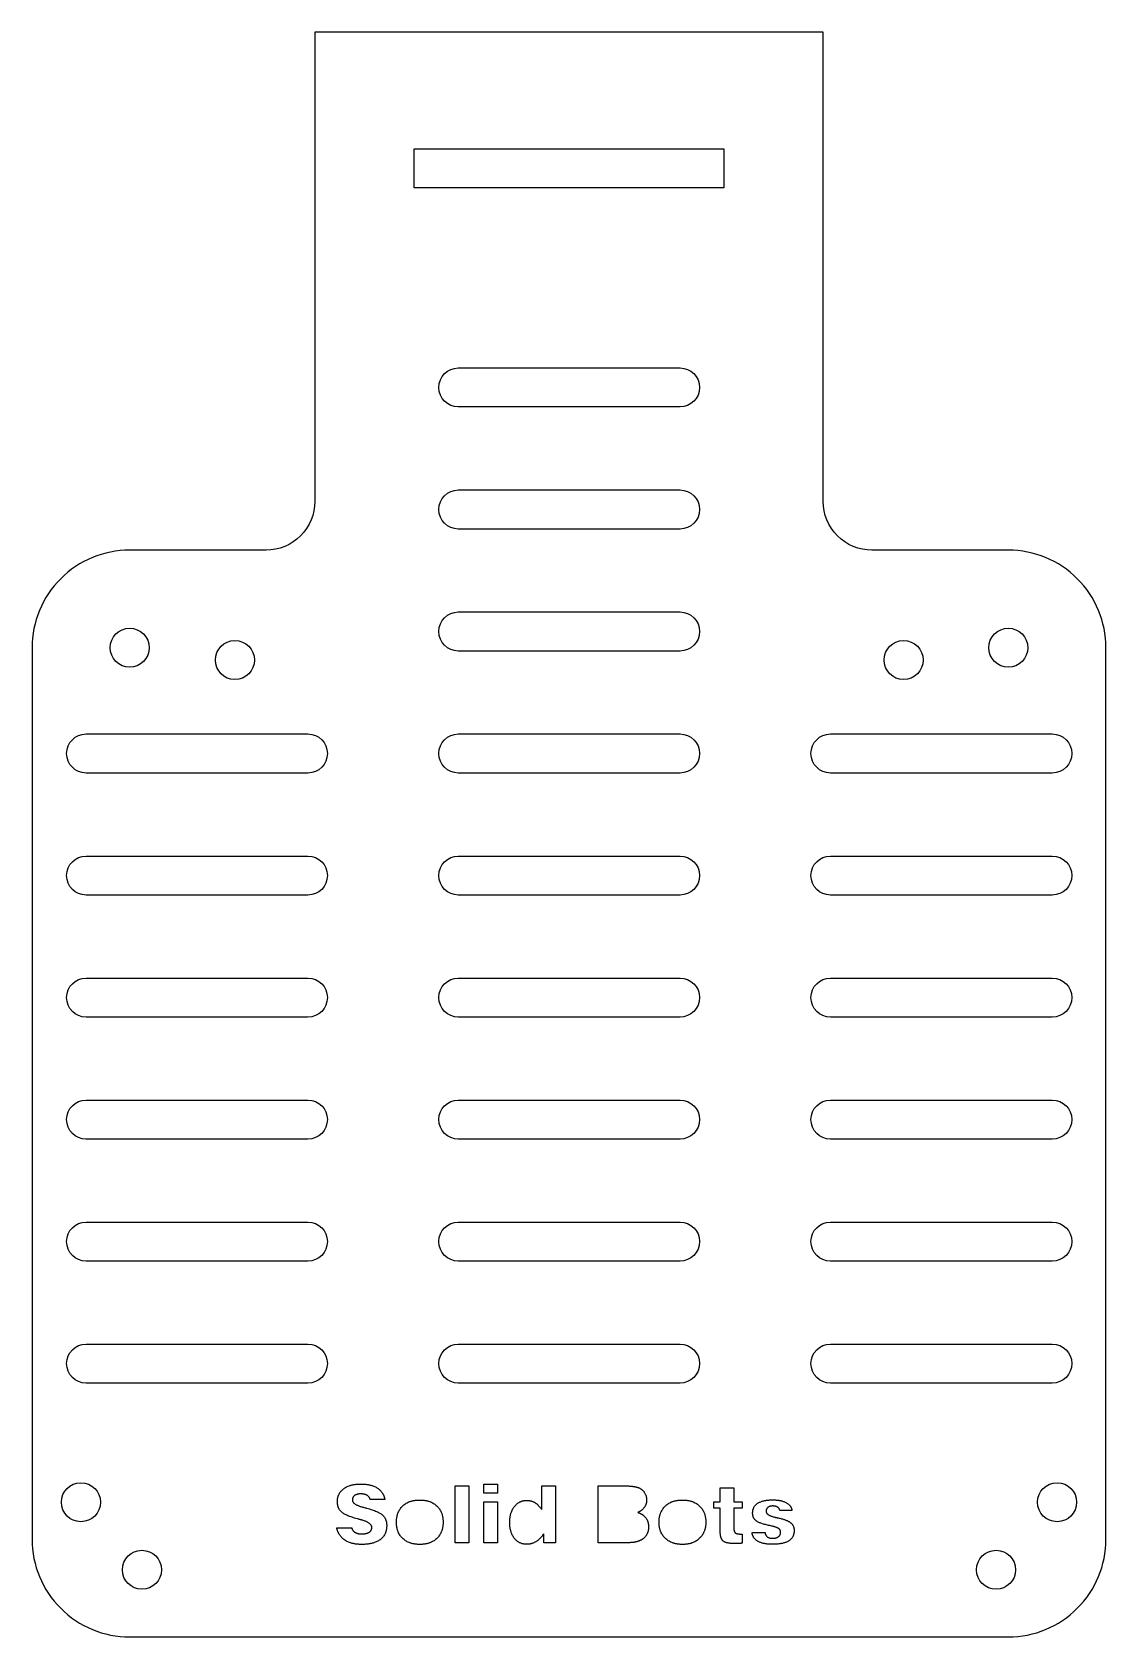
# Model space of a CAD drawing. Header units: millimetres. Extents: x 26 to 114, y 16 to 148.
import ezdxf

# ---------------------------------------------------------------- set-up
doc = ezdxf.new("R2010")
doc.units = ezdxf.units.MM

msp = doc.modelspace()

# ---------------------------------------------------------------- linework, layer by layer
for p, q in [((54.91, 27.27), (53.7, 27.27)), ((88.27, 26.37), (87.28, 26.37)), ((50.97, 24.94), (52.19, 24.94)), ((85, 24.55), (86.07, 24.55))]:
    msp.add_line(p, q)
for points in [[(90.83, 109.07), (90.83, 147.53), (49.17, 147.53), (49.17, 109.07, -0.414214), (45.17, 105.07), (34, 105.07, 0.414214), (26, 97.07), (26, 24, 0.414214), (34, 16), (106, 16, 0.414214), (114, 24), (114, 97.07, 0.414214), (106, 105.07), (94.83, 105.07, -0.414214)], [(60.93, 120), (79.1, 120, -1), (79.1, 116.8), (60.93, 116.8, -1)], [(60.93, 110), (79.1, 110, -1), (79.1, 106.8), (60.93, 106.8, -1)], [(60.93, 100), (79.1, 100, -1), (79.1, 96.8), (60.93, 96.8, -1)], [(30.43, 90), (48.6, 90, -1), (48.6, 86.8), (30.43, 86.8, -1)], [(79.1, 86.8), (60.93, 86.8, -1), (60.93, 90), (79.1, 90, -1)], [(109.6, 86.8), (91.43, 86.8, -1), (91.43, 90), (109.6, 90, -1)], [(48.6, 76.8), (30.43, 76.8, -1), (30.43, 80), (48.6, 80, -1)], [(79.1, 76.8), (60.93, 76.8, -1), (60.93, 80), (79.1, 80, -1)], [(109.6, 76.8), (91.43, 76.8, -1), (91.43, 80), (109.6, 80, -1)], [(48.6, 66.8), (30.43, 66.8, -1), (30.43, 70), (48.6, 70, -1)], [(79.1, 66.8), (60.93, 66.8, -1), (60.93, 70), (79.1, 70, -1)], [(109.6, 66.8), (91.43, 66.8, -1), (91.43, 70), (109.6, 70, -1)], [(48.6, 56.8), (30.43, 56.8, -1), (30.43, 60), (48.6, 60, -1)], [(79.1, 56.8), (60.93, 56.8, -1), (60.93, 60), (79.1, 60, -1)], [(109.6, 56.8), (91.43, 56.8, -1), (91.43, 60), (109.6, 60, -1)], [(48.6, 46.8), (30.43, 46.8, -1), (30.43, 50), (48.6, 50, -1)], [(60.93, 50), (79.1, 50, -1), (79.1, 46.8), (60.93, 46.8, -1)], [(91.43, 50), (109.6, 50, -1), (109.6, 46.8), (91.43, 46.8, -1)], [(48.6, 36.8), (30.43, 36.8, -1), (30.43, 40), (48.6, 40, -1)], [(60.93, 40), (79.1, 40, -1), (79.1, 36.8), (60.93, 36.8, -1)], [(91.43, 40), (109.6, 40, -1), (109.6, 36.8), (91.43, 36.8, -1)]]:
    msp.add_lwpolyline(points, format="xyb", close=True)
for points in [[(82.7, 134.77), (57.3, 134.77), (57.3, 137.97), (82.7, 137.97)], [(60.66, 28.38), (61.8, 28.38), (61.8, 23.71), (60.66, 23.71)], [(63.01, 28.51), (64.14, 28.51), (64.14, 27.77), (63.01, 27.77)], [(63.01, 27.08), (64.14, 27.08), (64.14, 23.71), (63.01, 23.71)]]:
    msp.add_lwpolyline(points, close=True)
for points in [[(67.78, 26.43), (67.78, 28.38), (68.89, 28.38), (68.89, 23.71), (67.93, 23.71), (67.93, 24.45)], [(74.49, 23.71), (72.38, 23.71), (72.38, 28.38), (74.29, 28.38)], [(82.39, 24.7), (82.39, 26.55), (81.87, 26.55), (81.87, 27.08), (82.39, 27.08), (82.39, 28.22), (83.51, 28.22), (83.51, 27.08), (84.2, 27.08), (84.2, 26.55), (83.51, 26.55), (83.51, 24.94)], [(84.1, 24.43), (84.2, 24.43), (84.2, 23.68)]]:
    msp.add_lwpolyline(points)
for centre in [(34, 97.07), (106, 97.07), (42.62, 96.06), (97.42, 96.06), (30, 27.04), (110, 27.04), (35, 21.5), (105, 21.5)]:
    msp.add_circle(centre, 1.6)
for points in [[(51.02, 27.09), (51.02, 27.75), (52.04, 28.53), (52.91, 28.53)], [(52.93, 27.72), (52.61, 27.72), (52.25, 27.46), (52.25, 27.23)], [(52.91, 28.53), (53.77, 28.53), (54.78, 27.89), (54.91, 27.27)], [(53.7, 27.27), (53.65, 27.49), (53.25, 27.72), (52.93, 27.72)], [(74.29, 28.38), (74.91, 28.38), (75.47, 28.31), (75.67, 28.24)], [(75.67, 28.24), (75.99, 28.12), (76.36, 27.56), (76.36, 27.21)], [(52.77, 25.64), (51.68, 25.93), (51.02, 26.55), (51.02, 27.09)], [(52.25, 27.23), (52.25, 26.85), (53.09, 26.64)], [(53.09, 26.64), (53.13, 26.62), (53.16, 26.62)], [(53.16, 26.62), (54.34, 26.32), (55.06, 25.69), (55.06, 25.13)], [(55.86, 25.4), (55.86, 26.24), (56.88, 27.22), (57.77, 27.22)], [(57.77, 27.22), (58.66, 27.22), (59.68, 26.25), (59.68, 25.4)], [(65.14, 25.39), (65.14, 26.19), (65.92, 27.19), (66.54, 27.19)], [(66.54, 27.19), (66.9, 27.19), (67.48, 26.84), (67.78, 26.43)], [(76.36, 27.21), (76.36, 26.88), (75.98, 26.35), (75.64, 26.2)], [(77.38, 25.4), (77.38, 26.24), (78.41, 27.22), (79.3, 27.22)], [(79.3, 27.22), (80.18, 27.22), (81.21, 26.25), (81.21, 25.4)], [(85.05, 26.14), (85.05, 26.68), (85.89, 27.23), (86.7, 27.23)], [(86.7, 26.73), (86.45, 26.73), (86.15, 26.49), (86.15, 26.3)], [(86.7, 27.23), (87.39, 27.23), (88.21, 26.78), (88.27, 26.37)], [(87.28, 26.37), (87.24, 26.54), (86.94, 26.73), (86.7, 26.73)], [(53, 25.58), (52.85, 25.62), (52.77, 25.64)], [(55.06, 25.13), (55.06, 24.37), (54.01, 23.58), (52.99, 23.58)], [(53.84, 24.97), (53.84, 25.36), (53, 25.58)], [(57.77, 23.58), (56.89, 23.58), (55.86, 24.56), (55.86, 25.4)], [(59.68, 25.4), (59.68, 24.56), (58.66, 23.58), (57.77, 23.58)], [(66.54, 23.59), (65.91, 23.59), (65.14, 24.57), (65.14, 25.39)], [(75.64, 26.2), (76.08, 26.05), (76.52, 25.46), (76.52, 25)], [(76.52, 25), (76.52, 24.63), (76.18, 24.07), (75.88, 23.92)], [(79.3, 23.58), (78.42, 23.58), (77.38, 24.56), (77.38, 25.4)], [(81.21, 25.4), (81.21, 24.56), (80.18, 23.58), (79.3, 23.58)], [(86.55, 25.1), (85.64, 25.28), (85.05, 25.73), (85.05, 26.14)], [(86.15, 26.3), (86.15, 25.97), (86.92, 25.8)], [(87.34, 24.56), (87.34, 24.76), (87.06, 24.99), (86.55, 25.1)], [(86.92, 25.8), (87.06, 25.77), (87.14, 25.76)], [(87.14, 25.76), (87.89, 25.59), (88.45, 25.12), (88.45, 24.7)], [(52.99, 23.58), (52.15, 23.58), (51.1, 24.29), (50.97, 24.94)], [(52.19, 24.94), (52.25, 24.7), (52.67, 24.44), (53.01, 24.44)], [(53.01, 24.44), (53.42, 24.44), (53.84, 24.72), (53.84, 24.97)], [(67.93, 24.45), (67.63, 24.02), (66.94, 23.59), (66.54, 23.59)], [(75.88, 23.92), (75.66, 23.81), (75.09, 23.71), (74.49, 23.71)], [(83.56, 23.65), (82.87, 23.65), (82.39, 24.07), (82.39, 24.7)], [(83.51, 24.94), (83.51, 24.63), (83.74, 24.43), (84.1, 24.43)], [(84.2, 23.68), (84.07, 23.66), (83.76, 23.65), (83.56, 23.65)], [(86.69, 23.59), (85.91, 23.59), (85.05, 24.08), (85, 24.55)], [(86.07, 24.55), (86.09, 24.32), (86.41, 24.08), (86.69, 24.08)], [(88.45, 24.7), (88.45, 24.15), (87.56, 23.59), (86.69, 23.59)], [(86.69, 24.08), (86.99, 24.08), (87.34, 24.34), (87.34, 24.56)]]:
    msp.add_open_spline(points, degree=2)

doc.saveas('drawing.dxf')
